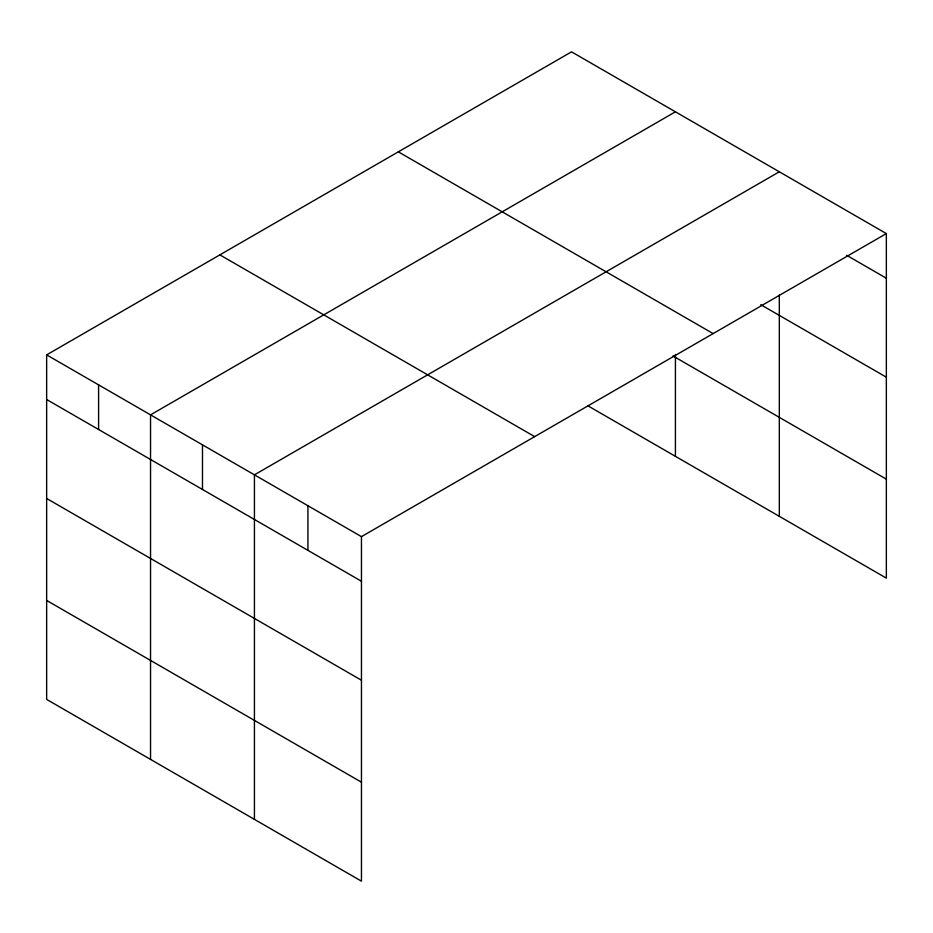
<?xml version="1.0" encoding="UTF-8"?>
<svg xmlns="http://www.w3.org/2000/svg" width="933" height="933" viewBox="0 0 933 933"><rect width="100%" height="100%" fill="white"/><g stroke="black" fill="none" stroke-linecap="round" stroke-linejoin="round"><path stroke-width="1.4" d="M46.65 354.878L361.456 536.638L361.456 881.16L46.65 699.412L46.65 354.878L571.544 51.84L886.35 233.588L886.35 578.122L587.615 405.645M675.422 111.82L150.54 414.858L150.54 759.392M779.312 171.789L254.429 474.839L254.429 819.372M361.456 536.638L886.35 233.588M846.523 255.222L886.35 278.221M760.768 304.683L886.35 377.189M398.321 151.846L713.139 333.594M672.95 355.951L886.35 479.154M219.861 254.872L534.679 436.632M46.65 399.511L361.456 581.259M46.65 498.479L361.456 680.227M46.65 600.444L361.456 782.192M779.312 295.015L779.312 516.322M675.422 354.47L675.422 456.342M307.948 505.733L307.948 550.365M202.484 444.843L202.484 489.475M98.595 384.863L98.595 429.495"/></g></svg>
